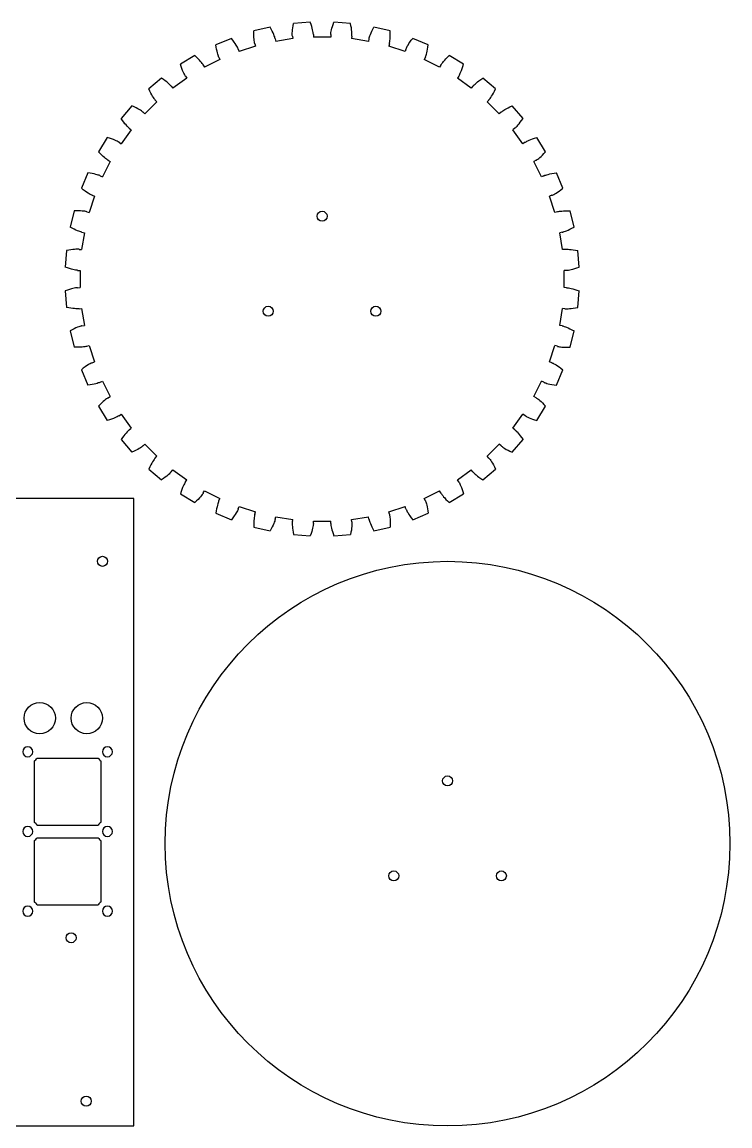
# Model space of a CAD drawing. Extents: x -100 to 360, y -300 to 52.
# Drawn here: x 134.4 to 360, y -300 to 51.9 of the extents above; entities that cross this region are included whole.
import ezdxf

# ---------------------------------------------------------------- set-up
doc = ezdxf.new("R2010")
doc.units = 0
doc.layers.add('gear', color=7, linetype='Continuous', true_color=0xffffff)

msp = doc.modelspace()

# ---------------------------------------------------------------- linework, layer by layer
at = {"layer": 'gear', "color": 1, "true_color": 0xff0000}
for p, q in [((213.45, 50.31), (208.29, 49.07)), ((213.82, 49.63), (213.45, 50.31)), ((214.14, 49.01), (213.82, 49.63)), ((220.55, 48.9), (220.6, 49.43)), ((220.6, 49.43), (220.67, 50.04)), ((220.67, 50.04), (220.78, 50.73)), ((220.78, 50.73), (220.92, 51.5)), ((226.22, 51.91), (220.92, 51.5)), ((226.48, 51.18), (226.22, 51.91)), ((226.69, 50.52), (226.48, 51.18)), ((226.86, 49.92), (226.69, 50.52)), ((226.99, 49.41), (226.86, 49.92)), ((227.09, 48.97), (226.99, 49.41)), ((232.91, 48.97), (233.01, 49.41)), ((233.01, 49.41), (233.14, 49.92)), ((233.14, 49.92), (233.31, 50.52)), ((233.31, 50.52), (233.52, 51.18)), ((233.52, 51.18), (233.78, 51.91)), ((239.08, 51.5), (233.78, 51.91)), ((239.22, 50.73), (239.08, 51.5)), ((239.33, 50.04), (239.22, 50.73)), ((239.4, 49.43), (239.33, 50.04)), ((239.45, 48.9), (239.4, 49.43)), ((245.86, 49.01), (246.18, 49.63)), ((246.18, 49.63), (246.55, 50.31)), ((251.71, 49.07), (246.55, 50.31)), ((201.09, 46.73), (196.18, 44.7)), ((201.57, 46.12), (201.09, 46.73)), ((201.98, 45.55), (201.57, 46.12)), ((208.26, 48.29), (208.29, 49.07)), ((208.26, 47.6), (208.26, 48.29)), ((208.29, 46.98), (208.26, 47.6)), ((208.32, 46.45), (208.29, 46.98)), ((208.37, 46), (208.32, 46.45)), ((208.42, 45.63), (208.37, 46)), ((214.4, 48.45), (214.14, 49.01)), ((214.61, 47.96), (214.4, 48.45)), ((214.77, 47.54), (214.61, 47.96)), ((214.9, 47.19), (214.77, 47.54)), ((214.98, 46.92), (214.9, 47.19)), ((215.04, 46.72), (214.98, 46.92)), ((215.07, 46.6), (215.04, 46.72)), ((215.08, 46.56), (215.07, 46.6)), ((215.08, 46.56), (215.23, 45.77)), ((220.63, 46.63), (215.23, 45.77)), ((220.51, 48.08), (220.52, 48.45)), ((220.51, 47.79), (220.51, 48.08)), ((220.52, 47.59), (220.51, 47.79)), ((220.52, 48.45), (220.55, 48.9)), ((220.53, 47.46), (220.52, 47.59)), ((220.54, 47.42), (220.53, 47.46)), ((220.54, 47.42), (220.63, 46.63)), ((227.16, 48.6), (227.09, 48.97)), ((227.2, 48.32), (227.16, 48.6)), ((227.22, 48.11), (227.2, 48.32)), ((227.23, 47.99), (227.22, 48.11)), ((227.24, 47.95), (227.23, 47.99)), ((227.24, 47.95), (227.26, 47.15)), ((232.74, 47.15), (227.26, 47.15)), ((232.76, 47.95), (232.74, 47.15)), ((232.76, 47.95), (232.77, 47.99)), ((232.77, 47.99), (232.78, 48.11)), ((232.78, 48.11), (232.8, 48.32)), ((232.8, 48.32), (232.84, 48.6)), ((232.84, 48.6), (232.91, 48.97)), ((239.46, 47.42), (239.37, 46.63)), ((244.77, 45.77), (239.37, 46.63)), ((239.48, 48.45), (239.45, 48.9)), ((239.46, 47.42), (239.47, 47.46)), ((239.47, 47.46), (239.48, 47.59)), ((239.49, 48.08), (239.48, 48.45)), ((239.48, 47.59), (239.49, 47.79)), ((239.49, 47.79), (239.49, 48.08)), ((244.92, 46.56), (244.77, 45.77)), ((244.92, 46.56), (244.93, 46.6)), ((244.93, 46.6), (244.96, 46.72)), ((244.96, 46.72), (245.02, 46.92)), ((245.02, 46.92), (245.1, 47.19)), ((245.1, 47.19), (245.23, 47.54)), ((245.23, 47.54), (245.39, 47.96)), ((245.39, 47.96), (245.6, 48.45)), ((245.6, 48.45), (245.86, 49.01)), ((251.58, 45.63), (251.63, 46)), ((251.63, 46), (251.68, 46.45)), ((251.68, 46.45), (251.71, 46.98)), ((251.74, 48.29), (251.71, 49.07)), ((251.71, 46.98), (251.74, 47.6)), ((251.74, 47.6), (251.74, 48.29)), ((258.02, 45.55), (258.43, 46.12)), ((258.43, 46.12), (258.91, 46.73)), ((263.82, 44.7), (258.91, 46.73)), ((196.28, 43.93), (196.18, 44.7)), ((196.39, 43.24), (196.28, 43.93)), ((196.51, 42.64), (196.39, 43.24)), ((196.63, 42.12), (196.51, 42.64)), ((202.32, 45.04), (201.98, 45.55)), ((202.6, 44.59), (202.32, 45.04)), ((202.83, 44.2), (202.6, 44.59)), ((203.01, 43.88), (202.83, 44.2)), ((203.13, 43.62), (203.01, 43.88)), ((203.22, 43.43), (203.13, 43.62)), ((203.27, 43.32), (203.22, 43.43)), ((203.28, 43.28), (203.27, 43.32)), ((203.28, 43.28), (203.56, 42.53)), ((208.76, 44.22), (203.56, 42.53)), ((208.46, 45.35), (208.42, 45.63)), ((208.5, 45.15), (208.46, 45.35)), ((208.53, 45.03), (208.5, 45.15)), ((208.54, 44.99), (208.53, 45.03)), ((208.54, 44.99), (208.76, 44.22)), ((251.46, 44.99), (251.24, 44.22)), ((256.44, 42.53), (251.24, 44.22)), ((251.46, 44.99), (251.47, 45.03)), ((251.47, 45.03), (251.5, 45.15)), ((251.5, 45.15), (251.54, 45.35)), ((251.54, 45.35), (251.58, 45.63)), ((256.72, 43.28), (256.44, 42.53)), ((256.72, 43.28), (256.73, 43.32)), ((256.73, 43.32), (256.78, 43.43)), ((256.78, 43.43), (256.87, 43.62)), ((256.87, 43.62), (256.99, 43.88)), ((256.99, 43.88), (257.17, 44.2)), ((257.17, 44.2), (257.4, 44.59)), ((257.4, 44.59), (257.68, 45.04)), ((257.68, 45.04), (258.02, 45.55)), ((263.37, 42.12), (263.49, 42.64)), ((263.49, 42.64), (263.61, 43.24)), ((263.61, 43.24), (263.72, 43.93)), ((263.72, 43.93), (263.82, 44.7)), ((189.44, 41.27), (184.91, 38.49)), ((190.01, 40.73), (189.44, 41.27)), ((190.5, 40.24), (190.01, 40.73)), ((190.92, 39.79), (190.5, 40.24)), ((191.27, 39.39), (190.92, 39.79)), ((191.56, 39.04), (191.27, 39.39)), ((191.78, 38.74), (191.56, 39.04)), ((191.95, 38.51), (191.78, 38.74)), ((197.41, 39.98), (192.54, 37.5)), ((196.74, 41.68), (196.63, 42.12)), ((196.85, 41.33), (196.74, 41.68)), ((196.94, 41.05), (196.85, 41.33)), ((197.01, 40.86), (196.94, 41.05)), ((197.06, 40.75), (197.01, 40.86)), ((197.07, 40.71), (197.06, 40.75)), ((197.07, 40.71), (197.41, 39.98)), ((262.93, 40.71), (262.59, 39.98)), ((267.46, 37.5), (262.59, 39.98)), ((262.93, 40.71), (262.94, 40.75)), ((262.94, 40.75), (262.99, 40.86)), ((262.99, 40.86), (263.06, 41.05)), ((263.06, 41.05), (263.15, 41.33)), ((263.15, 41.33), (263.26, 41.68)), ((263.26, 41.68), (263.37, 42.12)), ((268.05, 38.51), (268.22, 38.74)), ((268.22, 38.74), (268.44, 39.04)), ((268.44, 39.04), (268.73, 39.39)), ((268.73, 39.39), (269.08, 39.79)), ((269.08, 39.79), (269.5, 40.24)), ((269.5, 40.24), (269.99, 40.73)), ((269.99, 40.73), (270.56, 41.27)), ((275.09, 38.49), (270.56, 41.27)), ((185.13, 37.74), (184.91, 38.49)), ((185.35, 37.08), (185.13, 37.74)), ((185.56, 36.5), (185.35, 37.08)), ((185.76, 36.01), (185.56, 36.5)), ((185.94, 35.6), (185.76, 36.01)), ((186.1, 35.26), (185.94, 35.6)), ((186.23, 35.01), (186.1, 35.26)), ((192.06, 38.34), (191.95, 38.51)), ((192.13, 38.24), (192.06, 38.34)), ((192.15, 38.2), (192.13, 38.24)), ((192.15, 38.2), (192.54, 37.5)), ((267.85, 38.2), (267.46, 37.5)), ((267.85, 38.2), (267.87, 38.24)), ((267.87, 38.24), (267.94, 38.34)), ((267.94, 38.34), (268.05, 38.51)), ((273.77, 35.01), (273.9, 35.26)), ((273.9, 35.26), (274.06, 35.6)), ((274.06, 35.6), (274.24, 36.01)), ((274.24, 36.01), (274.44, 36.5)), ((274.44, 36.5), (274.65, 37.08)), ((274.65, 37.08), (274.87, 37.74)), ((274.87, 37.74), (275.09, 38.49)), ((178.79, 34.05), (174.75, 30.6)), ((179.44, 33.61), (178.79, 34.05)), ((180, 33.19), (179.44, 33.61)), ((180.48, 32.82), (180, 33.19)), ((180.89, 32.47), (180.48, 32.82)), ((181.23, 32.17), (180.89, 32.47)), ((181.5, 31.92), (181.23, 32.17)), ((181.7, 31.71), (181.5, 31.92)), ((181.84, 31.56), (181.7, 31.71)), ((186.86, 34.02), (182.44, 30.81)), ((186.33, 34.83), (186.23, 35.01)), ((186.4, 34.72), (186.33, 34.83)), ((186.42, 34.69), (186.4, 34.72)), ((186.42, 34.69), (186.86, 34.02)), ((273.58, 34.69), (273.14, 34.02)), ((277.56, 30.81), (273.14, 34.02)), ((273.58, 34.69), (273.6, 34.72)), ((273.6, 34.72), (273.67, 34.83)), ((273.67, 34.83), (273.77, 35.01)), ((278.16, 31.56), (278.3, 31.71)), ((278.3, 31.71), (278.5, 31.92)), ((278.5, 31.92), (278.77, 32.17)), ((278.77, 32.17), (279.11, 32.47)), ((279.11, 32.47), (279.52, 32.82)), ((279.52, 32.82), (280, 33.19)), ((280, 33.19), (280.56, 33.61)), ((280.56, 33.61), (281.21, 34.05)), ((285.25, 30.6), (281.21, 34.05)), ((175.09, 29.89), (174.75, 30.6)), ((175.41, 29.27), (175.09, 29.89)), ((175.7, 28.73), (175.41, 29.27)), ((175.98, 28.27), (175.7, 28.73)), ((176.22, 27.9), (175.98, 28.27)), ((181.92, 31.47), (181.84, 31.56)), ((181.95, 31.44), (181.92, 31.47)), ((181.95, 31.44), (182.44, 30.81)), ((278.05, 31.44), (277.56, 30.81)), ((278.05, 31.44), (278.08, 31.47)), ((278.08, 31.47), (278.16, 31.56)), ((283.78, 27.9), (284.02, 28.27)), ((284.02, 28.27), (284.3, 28.73)), ((284.3, 28.73), (284.59, 29.27)), ((284.59, 29.27), (284.91, 29.89)), ((284.91, 29.89), (285.25, 30.6)), ((169.4, 25.25), (165.95, 21.21)), ((170.11, 24.91), (169.4, 25.25)), ((170.73, 24.59), (170.11, 24.91)), ((177.38, 26.49), (173.51, 22.62)), ((176.43, 27.59), (176.22, 27.9)), ((176.6, 27.36), (176.43, 27.59)), ((176.73, 27.2), (176.6, 27.36)), ((176.81, 27.1), (176.73, 27.2)), ((176.83, 27.07), (176.81, 27.1)), ((176.83, 27.07), (177.38, 26.49)), ((283.17, 27.07), (282.62, 26.49)), ((286.49, 22.62), (282.62, 26.49)), ((283.17, 27.07), (283.19, 27.1)), ((283.19, 27.1), (283.27, 27.2)), ((283.27, 27.2), (283.4, 27.36)), ((283.4, 27.36), (283.57, 27.59)), ((283.57, 27.59), (283.78, 27.9)), ((289.27, 24.59), (289.89, 24.91)), ((289.89, 24.91), (290.6, 25.25)), ((294.05, 21.21), (290.6, 25.25)), ((166.39, 20.56), (165.95, 21.21)), ((171.27, 24.3), (170.73, 24.59)), ((171.73, 24.02), (171.27, 24.3)), ((172.1, 23.78), (171.73, 24.02)), ((172.41, 23.57), (172.1, 23.78)), ((172.64, 23.4), (172.41, 23.57)), ((172.8, 23.27), (172.64, 23.4)), ((172.9, 23.19), (172.8, 23.27)), ((172.93, 23.17), (172.9, 23.19)), ((172.93, 23.17), (173.51, 22.62)), ((287.07, 23.17), (286.49, 22.62)), ((287.07, 23.17), (287.1, 23.19)), ((287.1, 23.19), (287.2, 23.27)), ((287.2, 23.27), (287.36, 23.4)), ((287.36, 23.4), (287.59, 23.57)), ((287.59, 23.57), (287.9, 23.78)), ((287.9, 23.78), (288.27, 24.02)), ((288.27, 24.02), (288.73, 24.3)), ((288.73, 24.3), (289.27, 24.59)), ((293.61, 20.56), (294.05, 21.21)), ((166.81, 20), (166.39, 20.56)), ((167.18, 19.52), (166.81, 20)), ((167.53, 19.11), (167.18, 19.52)), ((167.83, 18.77), (167.53, 19.11)), ((168.08, 18.5), (167.83, 18.77)), ((168.29, 18.3), (168.08, 18.5)), ((168.44, 18.16), (168.29, 18.3)), ((168.53, 18.08), (168.44, 18.16)), ((168.56, 18.05), (168.53, 18.08)), ((168.56, 18.05), (169.19, 17.56)), ((291.44, 18.05), (290.81, 17.56)), ((291.44, 18.05), (291.47, 18.08)), ((291.47, 18.08), (291.56, 18.16)), ((291.56, 18.16), (291.71, 18.3)), ((291.71, 18.3), (291.92, 18.5)), ((291.92, 18.5), (292.17, 18.77)), ((292.17, 18.77), (292.47, 19.11)), ((292.47, 19.11), (292.82, 19.52)), ((292.82, 19.52), (293.19, 20)), ((293.19, 20), (293.61, 20.56)), ((161.51, 15.09), (158.73, 10.56)), ((162.26, 14.87), (161.51, 15.09)), ((162.92, 14.65), (162.26, 14.87)), ((163.5, 14.44), (162.92, 14.65)), ((163.99, 14.24), (163.5, 14.44)), ((164.4, 14.06), (163.99, 14.24)), ((169.19, 17.56), (165.98, 13.14)), ((294.02, 13.14), (290.81, 17.56)), ((295.6, 14.06), (296.01, 14.24)), ((296.01, 14.24), (296.5, 14.44)), ((296.5, 14.44), (297.08, 14.65)), ((297.08, 14.65), (297.74, 14.87)), ((297.74, 14.87), (298.49, 15.09)), ((301.27, 10.56), (298.49, 15.09)), ((159.27, 9.99), (158.73, 10.56)), ((164.74, 13.9), (164.4, 14.06)), ((164.99, 13.77), (164.74, 13.9)), ((165.17, 13.67), (164.99, 13.77)), ((165.28, 13.6), (165.17, 13.67)), ((165.31, 13.58), (165.28, 13.6)), ((165.31, 13.58), (165.98, 13.14)), ((294.69, 13.58), (294.02, 13.14)), ((294.69, 13.58), (294.72, 13.6)), ((294.72, 13.6), (294.83, 13.67)), ((294.83, 13.67), (295.01, 13.77)), ((295.01, 13.77), (295.26, 13.9)), ((295.26, 13.9), (295.6, 14.06)), ((300.73, 9.99), (301.27, 10.56)), ((159.76, 9.5), (159.27, 9.99)), ((160.21, 9.08), (159.76, 9.5)), ((162.5, 7.46), (160.02, 2.59)), ((160.61, 8.73), (160.21, 9.08)), ((160.96, 8.44), (160.61, 8.73)), ((161.26, 8.22), (160.96, 8.44)), ((161.49, 8.05), (161.26, 8.22)), ((161.66, 7.94), (161.49, 8.05)), ((161.76, 7.87), (161.66, 7.94)), ((161.8, 7.85), (161.76, 7.87)), ((161.8, 7.85), (162.5, 7.46)), ((298.2, 7.85), (297.5, 7.46)), ((299.98, 2.59), (297.5, 7.46)), ((298.2, 7.85), (298.24, 7.87)), ((298.24, 7.87), (298.34, 7.94)), ((298.34, 7.94), (298.51, 8.05)), ((298.51, 8.05), (298.74, 8.22)), ((298.74, 8.22), (299.04, 8.44)), ((299.04, 8.44), (299.39, 8.73)), ((299.39, 8.73), (299.79, 9.08)), ((299.79, 9.08), (300.24, 9.5)), ((300.24, 9.5), (300.73, 9.99)), ((155.3, 3.82), (153.27, -1.09)), ((156.07, 3.72), (155.3, 3.82)), ((156.76, 3.61), (156.07, 3.72)), ((157.36, 3.49), (156.76, 3.61)), ((302.64, 3.49), (303.24, 3.61)), ((303.24, 3.61), (303.93, 3.72)), ((303.93, 3.72), (304.7, 3.82)), ((306.73, -1.09), (304.7, 3.82)), ((157.88, 3.37), (157.36, 3.49)), ((158.32, 3.26), (157.88, 3.37)), ((158.67, 3.15), (158.32, 3.26)), ((158.95, 3.06), (158.67, 3.15)), ((159.14, 2.99), (158.95, 3.06)), ((159.25, 2.94), (159.14, 2.99)), ((159.29, 2.93), (159.25, 2.94)), ((159.29, 2.93), (160.02, 2.59)), ((300.71, 2.93), (299.98, 2.59)), ((300.71, 2.93), (300.75, 2.94)), ((300.75, 2.94), (300.86, 2.99)), ((300.86, 2.99), (301.05, 3.06)), ((301.05, 3.06), (301.33, 3.15)), ((301.33, 3.15), (301.68, 3.26)), ((301.68, 3.26), (302.12, 3.37)), ((302.12, 3.37), (302.64, 3.49)), ((153.88, -1.57), (153.27, -1.09)), ((154.45, -1.98), (153.88, -1.57)), ((154.96, -2.32), (154.45, -1.98)), ((155.41, -2.6), (154.96, -2.32)), ((155.8, -2.83), (155.41, -2.6)), ((156.12, -3.01), (155.8, -2.83)), ((156.38, -3.13), (156.12, -3.01)), ((156.57, -3.22), (156.38, -3.13)), ((156.68, -3.27), (156.57, -3.22)), ((156.72, -3.28), (156.68, -3.27)), ((156.72, -3.28), (157.47, -3.56)), ((303.28, -3.28), (302.53, -3.56)), ((303.28, -3.28), (303.32, -3.27)), ((303.32, -3.27), (303.43, -3.22)), ((303.43, -3.22), (303.62, -3.13)), ((303.62, -3.13), (303.88, -3.01)), ((303.88, -3.01), (304.2, -2.83)), ((304.2, -2.83), (304.59, -2.6)), ((304.59, -2.6), (305.04, -2.32)), ((305.04, -2.32), (305.55, -1.98)), ((305.55, -1.98), (306.12, -1.57)), ((306.12, -1.57), (306.73, -1.09)), ((157.47, -3.56), (155.78, -8.76)), ((304.22, -8.76), (302.53, -3.56)), ((150.93, -8.29), (149.69, -13.45)), ((151.71, -8.26), (150.93, -8.29)), ((152.4, -8.26), (151.71, -8.26)), ((153.02, -8.29), (152.4, -8.26)), ((153.55, -8.32), (153.02, -8.29)), ((154, -8.37), (153.55, -8.32)), ((154.37, -8.42), (154, -8.37)), ((154.65, -8.46), (154.37, -8.42)), ((154.85, -8.5), (154.65, -8.46)), ((154.97, -8.53), (154.85, -8.5)), ((155.01, -8.54), (154.97, -8.53)), ((155.01, -8.54), (155.78, -8.76)), ((304.99, -8.54), (304.22, -8.76)), ((304.99, -8.54), (305.03, -8.53)), ((305.03, -8.53), (305.15, -8.5)), ((305.15, -8.5), (305.35, -8.46)), ((305.35, -8.46), (305.63, -8.42)), ((305.63, -8.42), (306, -8.37)), ((306, -8.37), (306.45, -8.32)), ((306.45, -8.32), (306.98, -8.29)), ((306.98, -8.29), (307.6, -8.26)), ((307.6, -8.26), (308.29, -8.26)), ((308.29, -8.26), (309.07, -8.29)), ((310.31, -13.45), (309.07, -8.29)), ((150.37, -13.82), (149.69, -13.45)), ((150.99, -14.14), (150.37, -13.82)), ((309.01, -14.14), (309.63, -13.82)), ((309.63, -13.82), (310.31, -13.45)), ((151.55, -14.4), (150.99, -14.14)), ((152.04, -14.61), (151.55, -14.4)), ((152.46, -14.77), (152.04, -14.61)), ((152.81, -14.9), (152.46, -14.77)), ((153.08, -14.98), (152.81, -14.9)), ((153.28, -15.04), (153.08, -14.98)), ((153.4, -15.07), (153.28, -15.04)), ((154.23, -15.23), (153.37, -20.63)), ((153.44, -15.08), (153.4, -15.07)), ((153.44, -15.08), (154.23, -15.23)), ((306.56, -15.08), (305.77, -15.23)), ((306.63, -20.63), (305.77, -15.23)), ((306.56, -15.08), (306.6, -15.07)), ((306.6, -15.07), (306.72, -15.04)), ((306.72, -15.04), (306.92, -14.98)), ((306.92, -14.98), (307.19, -14.9)), ((307.19, -14.9), (307.54, -14.77)), ((307.54, -14.77), (307.96, -14.61)), ((307.96, -14.61), (308.45, -14.4)), ((308.45, -14.4), (309.01, -14.14)), ((148.5, -20.92), (148.09, -26.22)), ((149.27, -20.78), (148.5, -20.92)), ((149.96, -20.67), (149.27, -20.78)), ((150.57, -20.6), (149.96, -20.67)), ((151.1, -20.55), (150.57, -20.6)), ((151.55, -20.52), (151.1, -20.55)), ((151.92, -20.51), (151.55, -20.52)), ((152.21, -20.51), (151.92, -20.51)), ((152.41, -20.52), (152.21, -20.51)), ((152.54, -20.53), (152.41, -20.52)), ((152.58, -20.54), (152.54, -20.53)), ((152.58, -20.54), (153.37, -20.63)), ((307.42, -20.54), (306.63, -20.63)), ((307.42, -20.54), (307.46, -20.53)), ((307.46, -20.53), (307.59, -20.52)), ((307.59, -20.52), (307.79, -20.51)), ((307.79, -20.51), (308.08, -20.51)), ((308.08, -20.51), (308.45, -20.52)), ((308.45, -20.52), (308.9, -20.55)), ((308.9, -20.55), (309.43, -20.6)), ((309.43, -20.6), (310.04, -20.67)), ((310.04, -20.67), (310.73, -20.78)), ((310.73, -20.78), (311.5, -20.92)), ((311.91, -26.22), (311.5, -20.92)), ((148.82, -26.48), (148.09, -26.22)), ((149.48, -26.69), (148.82, -26.48)), ((150.08, -26.86), (149.48, -26.69)), ((150.59, -26.99), (150.08, -26.86)), ((151.03, -27.09), (150.59, -26.99)), ((151.4, -27.16), (151.03, -27.09)), ((151.68, -27.2), (151.4, -27.16)), ((151.89, -27.22), (151.68, -27.2)), ((152.01, -27.23), (151.89, -27.22)), ((152.05, -27.24), (152.01, -27.23)), ((152.05, -27.24), (152.85, -27.26)), ((152.85, -27.26), (152.85, -32.74)), ((307.95, -27.24), (307.15, -27.26)), ((307.15, -32.74), (307.15, -27.26)), ((307.95, -27.24), (307.99, -27.23)), ((307.99, -27.23), (308.11, -27.22)), ((308.11, -27.22), (308.32, -27.2)), ((308.32, -27.2), (308.6, -27.16)), ((308.6, -27.16), (308.97, -27.09)), ((308.97, -27.09), (309.41, -26.99)), ((309.41, -26.99), (309.92, -26.86)), ((309.92, -26.86), (310.52, -26.69)), ((310.52, -26.69), (311.18, -26.48)), ((311.18, -26.48), (311.91, -26.22)), ((148.82, -33.52), (148.09, -33.78)), ((148.09, -33.78), (148.5, -39.08)), ((149.48, -33.31), (148.82, -33.52)), ((150.08, -33.14), (149.48, -33.31)), ((150.59, -33.01), (150.08, -33.14)), ((151.03, -32.91), (150.59, -33.01)), ((151.4, -32.84), (151.03, -32.91)), ((151.68, -32.8), (151.4, -32.84)), ((151.89, -32.78), (151.68, -32.8)), ((152.01, -32.77), (151.89, -32.78)), ((152.05, -32.76), (152.01, -32.77)), ((152.05, -32.76), (152.85, -32.74)), ((307.95, -32.76), (307.15, -32.74)), ((307.95, -32.76), (307.99, -32.77)), ((307.99, -32.77), (308.11, -32.78)), ((308.11, -32.78), (308.32, -32.8)), ((308.32, -32.8), (308.6, -32.84)), ((308.6, -32.84), (308.97, -32.91)), ((308.97, -32.91), (309.41, -33.01)), ((309.41, -33.01), (309.92, -33.14)), ((309.92, -33.14), (310.52, -33.31)), ((310.52, -33.31), (311.18, -33.52)), ((311.18, -33.52), (311.91, -33.78)), ((311.5, -39.08), (311.91, -33.78)), ((149.27, -39.22), (148.5, -39.08)), ((149.96, -39.33), (149.27, -39.22)), ((150.57, -39.4), (149.96, -39.33)), ((151.1, -39.45), (150.57, -39.4)), ((151.55, -39.48), (151.1, -39.45)), ((151.92, -39.49), (151.55, -39.48)), ((152.21, -39.49), (151.92, -39.49)), ((152.41, -39.48), (152.21, -39.49)), ((152.54, -39.47), (152.41, -39.48)), ((152.58, -39.46), (152.54, -39.47)), ((152.58, -39.46), (153.37, -39.37)), ((153.37, -39.37), (154.23, -44.77)), ((305.77, -44.77), (306.63, -39.37)), ((307.42, -39.46), (306.63, -39.37)), ((307.42, -39.46), (307.46, -39.47)), ((307.46, -39.47), (307.59, -39.48)), ((307.59, -39.48), (307.79, -39.49)), ((307.79, -39.49), (308.08, -39.49)), ((308.08, -39.49), (308.45, -39.48)), ((308.45, -39.48), (308.9, -39.45)), ((308.9, -39.45), (309.43, -39.4)), ((309.43, -39.4), (310.04, -39.33)), ((310.04, -39.33), (310.73, -39.22)), ((310.73, -39.22), (311.5, -39.08)), ((151.55, -45.6), (150.99, -45.86)), ((152.04, -45.39), (151.55, -45.6)), ((152.46, -45.23), (152.04, -45.39)), ((152.81, -45.1), (152.46, -45.23)), ((153.08, -45.02), (152.81, -45.1)), ((153.28, -44.96), (153.08, -45.02)), ((153.4, -44.93), (153.28, -44.96)), ((153.44, -44.92), (153.4, -44.93)), ((153.44, -44.92), (154.23, -44.77)), ((306.56, -44.92), (305.77, -44.77)), ((306.56, -44.92), (306.6, -44.93)), ((306.6, -44.93), (306.72, -44.96)), ((306.72, -44.96), (306.92, -45.02)), ((306.92, -45.02), (307.19, -45.1)), ((307.19, -45.1), (307.54, -45.23)), ((307.54, -45.23), (307.96, -45.39)), ((307.96, -45.39), (308.45, -45.6)), ((308.45, -45.6), (309.01, -45.86)), ((150.37, -46.18), (149.69, -46.55)), ((149.69, -46.55), (150.93, -51.71)), ((150.99, -45.86), (150.37, -46.18)), ((309.01, -45.86), (309.63, -46.18)), ((309.07, -51.71), (310.31, -46.55)), ((309.63, -46.18), (310.31, -46.55)), ((151.71, -51.74), (150.93, -51.71)), ((152.4, -51.74), (151.71, -51.74)), ((153.02, -51.71), (152.4, -51.74)), ((153.55, -51.68), (153.02, -51.71)), ((154, -51.63), (153.55, -51.68)), ((154.37, -51.58), (154, -51.63)), ((154.65, -51.54), (154.37, -51.58)), ((154.85, -51.5), (154.65, -51.54)), ((154.97, -51.47), (154.85, -51.5)), ((155.01, -51.46), (154.97, -51.47)), ((155.01, -51.46), (155.78, -51.24)), ((155.78, -51.24), (157.47, -56.44)), ((302.53, -56.44), (304.22, -51.24)), ((304.99, -51.46), (304.22, -51.24)), ((304.99, -51.46), (305.03, -51.47)), ((305.03, -51.47), (305.15, -51.5)), ((305.15, -51.5), (305.35, -51.54)), ((305.35, -51.54), (305.63, -51.58)), ((305.63, -51.58), (306, -51.63)), ((306, -51.63), (306.45, -51.68)), ((306.45, -51.68), (306.98, -51.71)), ((306.98, -51.71), (307.6, -51.74)), ((307.6, -51.74), (308.29, -51.74)), ((308.29, -51.74), (309.07, -51.71)), ((153.88, -58.43), (153.27, -58.91)), ((153.27, -58.91), (155.3, -63.82)), ((154.45, -58.02), (153.88, -58.43)), ((154.96, -57.68), (154.45, -58.02)), ((155.41, -57.4), (154.96, -57.68)), ((155.8, -57.17), (155.41, -57.4)), ((156.12, -56.99), (155.8, -57.17)), ((156.38, -56.87), (156.12, -56.99)), ((156.57, -56.78), (156.38, -56.87)), ((156.68, -56.73), (156.57, -56.78)), ((156.72, -56.72), (156.68, -56.73)), ((156.72, -56.72), (157.47, -56.44)), ((303.28, -56.72), (302.53, -56.44)), ((303.28, -56.72), (303.32, -56.73)), ((303.32, -56.73), (303.43, -56.78)), ((303.43, -56.78), (303.62, -56.87)), ((303.62, -56.87), (303.88, -56.99)), ((303.88, -56.99), (304.2, -57.17)), ((304.2, -57.17), (304.59, -57.4)), ((304.59, -57.4), (305.04, -57.68)), ((304.7, -63.82), (306.73, -58.91)), ((305.04, -57.68), (305.55, -58.02)), ((305.55, -58.02), (306.12, -58.43)), ((306.12, -58.43), (306.73, -58.91)), ((158.32, -63.26), (157.88, -63.37)), ((158.67, -63.15), (158.32, -63.26)), ((158.95, -63.06), (158.67, -63.15)), ((159.14, -62.99), (158.95, -63.06)), ((159.25, -62.94), (159.14, -62.99)), ((159.29, -62.93), (159.25, -62.94)), ((159.29, -62.93), (160.02, -62.59)), ((160.02, -62.59), (162.5, -67.46)), ((297.5, -67.46), (299.98, -62.59)), ((300.71, -62.93), (299.98, -62.59)), ((300.71, -62.93), (300.75, -62.94)), ((300.75, -62.94), (300.86, -62.99)), ((300.86, -62.99), (301.05, -63.06)), ((301.05, -63.06), (301.33, -63.15)), ((301.33, -63.15), (301.68, -63.26)), ((301.68, -63.26), (302.12, -63.37)), ((156.07, -63.72), (155.3, -63.82)), ((156.76, -63.61), (156.07, -63.72)), ((157.36, -63.49), (156.76, -63.61)), ((157.88, -63.37), (157.36, -63.49)), ((302.12, -63.37), (302.64, -63.49)), ((302.64, -63.49), (303.24, -63.61)), ((303.24, -63.61), (303.93, -63.72)), ((303.93, -63.72), (304.7, -63.82)), ((159.27, -69.99), (158.73, -70.56)), ((159.76, -69.5), (159.27, -69.99)), ((160.21, -69.08), (159.76, -69.5)), ((160.61, -68.73), (160.21, -69.08)), ((160.96, -68.44), (160.61, -68.73)), ((161.26, -68.22), (160.96, -68.44)), ((161.49, -68.05), (161.26, -68.22)), ((161.66, -67.94), (161.49, -68.05)), ((161.76, -67.87), (161.66, -67.94)), ((161.8, -67.85), (161.76, -67.87)), ((161.8, -67.85), (162.5, -67.46)), ((298.2, -67.85), (297.5, -67.46)), ((298.2, -67.85), (298.24, -67.87)), ((298.24, -67.87), (298.34, -67.94)), ((298.34, -67.94), (298.51, -68.05)), ((298.51, -68.05), (298.74, -68.22)), ((298.74, -68.22), (299.04, -68.44)), ((299.04, -68.44), (299.39, -68.73)), ((299.39, -68.73), (299.79, -69.08)), ((299.79, -69.08), (300.24, -69.5)), ((300.24, -69.5), (300.73, -69.99)), ((300.73, -69.99), (301.27, -70.56)), ((158.73, -70.56), (161.51, -75.09)), ((164.74, -73.9), (164.4, -74.06)), ((164.99, -73.77), (164.74, -73.9)), ((165.17, -73.67), (164.99, -73.77)), ((165.28, -73.6), (165.17, -73.67)), ((165.31, -73.58), (165.28, -73.6)), ((165.31, -73.58), (165.98, -73.14)), ((165.98, -73.14), (169.19, -77.56)), ((290.81, -77.56), (294.02, -73.14)), ((294.69, -73.58), (294.02, -73.14)), ((294.69, -73.58), (294.72, -73.6)), ((294.72, -73.6), (294.83, -73.67)), ((294.83, -73.67), (295.01, -73.77)), ((295.01, -73.77), (295.26, -73.9)), ((295.26, -73.9), (295.6, -74.06)), ((298.49, -75.09), (301.27, -70.56)), ((162.26, -74.87), (161.51, -75.09)), ((162.92, -74.65), (162.26, -74.87)), ((163.5, -74.44), (162.92, -74.65)), ((163.99, -74.24), (163.5, -74.44)), ((164.4, -74.06), (163.99, -74.24)), ((295.6, -74.06), (296.01, -74.24)), ((296.01, -74.24), (296.5, -74.44)), ((296.5, -74.44), (297.08, -74.65)), ((297.08, -74.65), (297.74, -74.87)), ((297.74, -74.87), (298.49, -75.09)), ((166.39, -80.56), (165.95, -81.21)), ((166.81, -80), (166.39, -80.56)), ((167.18, -79.52), (166.81, -80)), ((167.53, -79.11), (167.18, -79.52)), ((167.83, -78.77), (167.53, -79.11)), ((168.08, -78.5), (167.83, -78.77)), ((168.29, -78.3), (168.08, -78.5)), ((168.44, -78.16), (168.29, -78.3)), ((168.53, -78.08), (168.44, -78.16)), ((168.56, -78.05), (168.53, -78.08)), ((168.56, -78.05), (169.19, -77.56)), ((291.44, -78.05), (290.81, -77.56)), ((291.44, -78.05), (291.47, -78.08)), ((291.47, -78.08), (291.56, -78.16)), ((291.56, -78.16), (291.71, -78.3)), ((291.71, -78.3), (291.92, -78.5)), ((291.92, -78.5), (292.17, -78.77)), ((292.17, -78.77), (292.47, -79.11)), ((292.47, -79.11), (292.82, -79.52)), ((292.82, -79.52), (293.19, -80)), ((293.19, -80), (293.61, -80.56)), ((293.61, -80.56), (294.05, -81.21)), ((165.95, -81.21), (169.4, -85.25)), ((171.27, -84.3), (170.73, -84.59)), ((171.73, -84.02), (171.27, -84.3)), ((172.1, -83.78), (171.73, -84.02)), ((172.41, -83.57), (172.1, -83.78)), ((172.64, -83.4), (172.41, -83.57)), ((172.8, -83.27), (172.64, -83.4)), ((172.9, -83.19), (172.8, -83.27)), ((172.93, -83.17), (172.9, -83.19)), ((172.93, -83.17), (173.51, -82.62)), ((173.51, -82.62), (177.38, -86.49)), ((282.62, -86.49), (286.49, -82.62)), ((287.07, -83.17), (286.49, -82.62)), ((287.07, -83.17), (287.1, -83.19)), ((287.1, -83.19), (287.2, -83.27)), ((287.2, -83.27), (287.36, -83.4)), ((287.36, -83.4), (287.59, -83.57)), ((287.59, -83.57), (287.9, -83.78)), ((287.9, -83.78), (288.27, -84.02)), ((288.27, -84.02), (288.73, -84.3)), ((288.73, -84.3), (289.27, -84.59)), ((290.6, -85.25), (294.05, -81.21)), ((170.11, -84.91), (169.4, -85.25)), ((170.73, -84.59), (170.11, -84.91)), ((176.22, -87.9), (175.98, -88.27)), ((176.43, -87.59), (176.22, -87.9)), ((176.6, -87.36), (176.43, -87.59)), ((176.73, -87.2), (176.6, -87.36)), ((176.81, -87.1), (176.73, -87.2)), ((176.83, -87.07), (176.81, -87.1)), ((176.83, -87.07), (177.38, -86.49)), ((283.17, -87.07), (282.62, -86.49)), ((283.17, -87.07), (283.19, -87.1)), ((283.19, -87.1), (283.27, -87.2)), ((283.27, -87.2), (283.4, -87.36)), ((283.4, -87.36), (283.57, -87.59)), ((283.57, -87.59), (283.78, -87.9)), ((283.78, -87.9), (284.02, -88.27)), ((289.27, -84.59), (289.89, -84.91)), ((289.89, -84.91), (290.6, -85.25)), ((175.09, -89.89), (174.75, -90.6)), ((174.75, -90.6), (178.79, -94.05)), ((175.41, -89.27), (175.09, -89.89)), ((175.7, -88.73), (175.41, -89.27)), ((175.98, -88.27), (175.7, -88.73)), ((181.92, -91.47), (181.84, -91.56)), ((181.95, -91.44), (181.92, -91.47)), ((181.95, -91.44), (182.44, -90.81)), ((182.44, -90.81), (186.86, -94.02)), ((273.14, -94.02), (277.56, -90.81)), ((278.05, -91.44), (277.56, -90.81)), ((278.05, -91.44), (278.08, -91.47)), ((278.08, -91.47), (278.16, -91.56)), ((281.21, -94.05), (285.25, -90.6)), ((284.02, -88.27), (284.3, -88.73)), ((284.3, -88.73), (284.59, -89.27)), ((284.59, -89.27), (284.91, -89.89)), ((284.91, -89.89), (285.25, -90.6)), ((179.44, -93.61), (178.79, -94.05)), ((180, -93.19), (179.44, -93.61)), ((180.48, -92.82), (180, -93.19)), ((180.89, -92.47), (180.48, -92.82)), ((181.23, -92.17), (180.89, -92.47)), ((181.5, -91.92), (181.23, -92.17)), ((181.7, -91.71), (181.5, -91.92)), ((181.84, -91.56), (181.7, -91.71)), ((186.23, -95.01), (186.1, -95.26)), ((186.33, -94.83), (186.23, -95.01)), ((186.4, -94.72), (186.33, -94.83)), ((186.42, -94.69), (186.4, -94.72)), ((186.42, -94.69), (186.86, -94.02)), ((273.58, -94.69), (273.14, -94.02)), ((273.58, -94.69), (273.6, -94.72)), ((273.6, -94.72), (273.67, -94.83)), ((273.67, -94.83), (273.77, -95.01)), ((273.77, -95.01), (273.9, -95.26)), ((278.16, -91.56), (278.3, -91.71)), ((278.3, -91.71), (278.5, -91.92)), ((278.5, -91.92), (278.77, -92.17)), ((278.77, -92.17), (279.11, -92.47)), ((279.11, -92.47), (279.52, -92.82)), ((279.52, -92.82), (280, -93.19)), ((280, -93.19), (280.56, -93.61)), ((280.56, -93.61), (281.21, -94.05)), ((185.13, -97.74), (184.91, -98.49)), ((184.91, -98.49), (189.44, -101.27)), ((185.35, -97.08), (185.13, -97.74)), ((185.56, -96.5), (185.35, -97.08)), ((185.76, -96.01), (185.56, -96.5)), ((185.94, -95.6), (185.76, -96.01)), ((186.1, -95.26), (185.94, -95.6)), ((191.95, -98.51), (191.78, -98.74)), ((192.06, -98.34), (191.95, -98.51)), ((192.13, -98.24), (192.06, -98.34)), ((192.15, -98.2), (192.13, -98.24)), ((192.15, -98.2), (192.54, -97.5)), ((192.54, -97.5), (197.41, -99.98)), ((262.59, -99.98), (267.46, -97.5)), ((267.85, -98.2), (267.46, -97.5)), ((267.85, -98.2), (267.87, -98.24)), ((267.87, -98.24), (267.94, -98.34)), ((267.94, -98.34), (268.05, -98.51)), ((268.05, -98.51), (268.22, -98.74)), ((270.56, -101.27), (275.09, -98.49)), ((273.9, -95.26), (274.06, -95.6)), ((274.06, -95.6), (274.24, -96.01)), ((274.24, -96.01), (274.44, -96.5)), ((274.44, -96.5), (274.65, -97.08)), ((274.65, -97.08), (274.87, -97.74)), ((274.87, -97.74), (275.09, -98.49)), ((170, -100), (-100, -100)), ((170, -300), (170, -100)), ((190.01, -100.73), (189.44, -101.27)), ((190.5, -100.24), (190.01, -100.73)), ((190.92, -99.79), (190.5, -100.24)), ((191.27, -99.39), (190.92, -99.79)), ((191.56, -99.04), (191.27, -99.39)), ((191.78, -98.74), (191.56, -99.04)), ((196.74, -101.68), (196.63, -102.12)), ((196.85, -101.33), (196.74, -101.68)), ((196.94, -101.05), (196.85, -101.33)), ((197.01, -100.86), (196.94, -101.05)), ((197.06, -100.75), (197.01, -100.86)), ((197.07, -100.71), (197.06, -100.75)), ((197.07, -100.71), (197.41, -99.98)), ((262.93, -100.71), (262.59, -99.98)), ((262.93, -100.71), (262.94, -100.75)), ((262.94, -100.75), (262.99, -100.86)), ((262.99, -100.86), (263.06, -101.05)), ((263.06, -101.05), (263.15, -101.33)), ((263.15, -101.33), (263.26, -101.68)), ((263.26, -101.68), (263.37, -102.12)), ((268.22, -98.74), (268.44, -99.04)), ((268.44, -99.04), (268.73, -99.39)), ((268.73, -99.39), (269.08, -99.79)), ((269.08, -99.79), (269.5, -100.24)), ((269.5, -100.24), (269.99, -100.73)), ((269.99, -100.73), (270.56, -101.27)), ((196.28, -103.93), (196.18, -104.7)), ((196.18, -104.7), (201.09, -106.73)), ((196.39, -103.24), (196.28, -103.93)), ((196.51, -102.64), (196.39, -103.24)), ((196.63, -102.12), (196.51, -102.64)), ((201.98, -105.55), (201.57, -106.12)), ((202.32, -105.04), (201.98, -105.55)), ((202.6, -104.59), (202.32, -105.04)), ((202.83, -104.2), (202.6, -104.59)), ((203.01, -103.88), (202.83, -104.2)), ((203.13, -103.62), (203.01, -103.88)), ((203.22, -103.43), (203.13, -103.62)), ((203.27, -103.32), (203.22, -103.43)), ((203.28, -103.28), (203.27, -103.32)), ((203.28, -103.28), (203.56, -102.53)), ((203.56, -102.53), (208.76, -104.22)), ((208.46, -105.35), (208.42, -105.63)), ((208.5, -105.15), (208.46, -105.35)), ((208.53, -105.03), (208.5, -105.15)), ((208.54, -104.99), (208.53, -105.03)), ((208.54, -104.99), (208.76, -104.22)), ((251.24, -104.22), (256.44, -102.53)), ((251.46, -104.99), (251.24, -104.22)), ((251.46, -104.99), (251.47, -105.03)), ((251.47, -105.03), (251.5, -105.15)), ((251.5, -105.15), (251.54, -105.35)), ((251.54, -105.35), (251.58, -105.63)), ((256.72, -103.28), (256.44, -102.53)), ((256.72, -103.28), (256.73, -103.32)), ((256.73, -103.32), (256.78, -103.43)), ((256.78, -103.43), (256.87, -103.62)), ((256.87, -103.62), (256.99, -103.88)), ((256.99, -103.88), (257.17, -104.2)), ((257.17, -104.2), (257.4, -104.59)), ((257.4, -104.59), (257.68, -105.04)), ((257.68, -105.04), (258.02, -105.55)), ((258.02, -105.55), (258.43, -106.12)), ((258.91, -106.73), (263.82, -104.7)), ((263.37, -102.12), (263.49, -102.64)), ((263.49, -102.64), (263.61, -103.24)), ((263.61, -103.24), (263.72, -103.93)), ((263.72, -103.93), (263.82, -104.7)), ((201.57, -106.12), (201.09, -106.73)), ((208.29, -106.98), (208.26, -107.6)), ((208.26, -107.6), (208.26, -108.29)), ((208.26, -108.29), (208.29, -109.07)), ((208.32, -106.45), (208.29, -106.98)), ((208.29, -109.07), (213.45, -110.31)), ((208.37, -106), (208.32, -106.45)), ((208.42, -105.63), (208.37, -106)), ((214.14, -109.01), (213.82, -109.63)), ((214.4, -108.45), (214.14, -109.01)), ((214.61, -107.96), (214.4, -108.45)), ((214.77, -107.54), (214.61, -107.96)), ((214.9, -107.19), (214.77, -107.54)), ((214.98, -106.92), (214.9, -107.19)), ((215.04, -106.72), (214.98, -106.92)), ((215.07, -106.6), (215.04, -106.72)), ((215.08, -106.56), (215.07, -106.6)), ((215.08, -106.56), (215.23, -105.77)), ((215.23, -105.77), (220.63, -106.63)), ((220.52, -107.59), (220.51, -107.79)), ((220.51, -107.79), (220.51, -108.08)), ((220.51, -108.08), (220.52, -108.45)), ((220.53, -107.46), (220.52, -107.59)), ((220.52, -108.45), (220.55, -108.9)), ((220.54, -107.42), (220.53, -107.46)), ((220.54, -107.42), (220.63, -106.63)), ((220.55, -108.9), (220.6, -109.43)), ((227.09, -108.97), (226.99, -109.41)), ((227.16, -108.6), (227.09, -108.97)), ((227.2, -108.32), (227.16, -108.6)), ((227.22, -108.11), (227.2, -108.32)), ((227.23, -107.99), (227.22, -108.11)), ((227.24, -107.95), (227.23, -107.99)), ((227.24, -107.95), (227.26, -107.15)), ((227.26, -107.15), (232.74, -107.15)), ((232.76, -107.95), (232.74, -107.15)), ((232.76, -107.95), (232.77, -107.99)), ((232.77, -107.99), (232.78, -108.11)), ((232.78, -108.11), (232.8, -108.32)), ((232.8, -108.32), (232.84, -108.6)), ((232.84, -108.6), (232.91, -108.97)), ((232.91, -108.97), (233.01, -109.41)), ((239.37, -106.63), (244.77, -105.77)), ((239.46, -107.42), (239.37, -106.63)), ((239.45, -108.9), (239.4, -109.43)), ((239.48, -108.45), (239.45, -108.9)), ((239.46, -107.42), (239.47, -107.46)), ((239.47, -107.46), (239.48, -107.59)), ((239.48, -107.59), (239.49, -107.79)), ((239.49, -108.08), (239.48, -108.45)), ((239.49, -107.79), (239.49, -108.08)), ((244.92, -106.56), (244.77, -105.77)), ((244.92, -106.56), (244.93, -106.6)), ((244.93, -106.6), (244.96, -106.72)), ((244.96, -106.72), (245.02, -106.92)), ((245.02, -106.92), (245.1, -107.19)), ((245.1, -107.19), (245.23, -107.54)), ((245.23, -107.54), (245.39, -107.96)), ((245.39, -107.96), (245.6, -108.45)), ((245.6, -108.45), (245.86, -109.01)), ((245.86, -109.01), (246.18, -109.63)), ((246.55, -110.31), (251.71, -109.07)), ((251.58, -105.63), (251.63, -106)), ((251.63, -106), (251.68, -106.45)), ((251.68, -106.45), (251.71, -106.98)), ((251.71, -106.98), (251.74, -107.6)), ((251.74, -108.29), (251.71, -109.07)), ((251.74, -107.6), (251.74, -108.29)), ((258.43, -106.12), (258.91, -106.73)), ((213.82, -109.63), (213.45, -110.31)), ((220.6, -109.43), (220.67, -110.04)), ((220.67, -110.04), (220.78, -110.73)), ((220.78, -110.73), (220.92, -111.5)), ((220.92, -111.5), (226.22, -111.91)), ((226.48, -111.18), (226.22, -111.91)), ((226.69, -110.52), (226.48, -111.18)), ((226.86, -109.92), (226.69, -110.52)), ((226.99, -109.41), (226.86, -109.92)), ((233.01, -109.41), (233.14, -109.92)), ((233.14, -109.92), (233.31, -110.52)), ((233.31, -110.52), (233.52, -111.18)), ((233.52, -111.18), (233.78, -111.91)), ((233.78, -111.91), (239.08, -111.5)), ((239.22, -110.73), (239.08, -111.5)), ((239.33, -110.04), (239.22, -110.73)), ((239.4, -109.43), (239.33, -110.04)), ((246.18, -109.63), (246.55, -110.31)), ((139.17, -182.72), (158.59, -182.72)), ((138.18, -183.71), (138.18, -203.13)), ((159.58, -203.13), (159.58, -183.71)), ((139.17, -204.12), (158.59, -204.12)), ((138.18, -209.11), (138.18, -228.53)), ((139.17, -208.12), (158.59, -208.12)), ((159.58, -228.53), (159.58, -209.11)), ((139.17, -229.52), (158.59, -229.52)), ((-100, -300), (170, -300))]:
    msp.add_line(p, q, dxfattribs=at)
for centre, radius in [((230, -10), 1.6), ((212.85, -40.29), 1.6), ((247.15, -40.29), 1.6), ((160, -120), 1.6), ((270, -210), 90), ((140, -170), 5), ((155, -170), 5), ((270, -190), 1.6), ((252.85, -220.29), 1.6), ((287.15, -220.29), 1.6), ((150, -240), 1.6), ((154.84, -292.12), 1.6)]:
    msp.add_circle(centre, radius, dxfattribs=at)
for centre, radius, start, end in [((136.18, -180.72), 1.6, 90, 180), ((136.18, -180.72), 1.6, 0, 90), ((161.58, -180.72), 1.6, 90, 180), ((161.58, -180.72), 1.6, 0, 90), ((136.18, -180.72), 1.6, 180, 270), ((136.18, -180.72), 1.6, 270, 0), ((136.18, -180.72), 3.6, 303.749, 326.251), ((161.58, -180.72), 3.6, 213.749, 236.251), ((161.58, -180.72), 1.6, 180, 270), ((161.58, -180.72), 1.6, 270, 0), ((136.18, -206.12), 3.6, 33.749, 56.251), ((161.58, -206.12), 3.6, 123.749, 146.251), ((136.18, -206.12), 1.6, 90, 180), ((136.18, -206.12), 1.6, 180, 270), ((136.18, -206.12), 1.6, 0, 90), ((136.18, -206.12), 1.6, 270, 0), ((161.58, -206.12), 1.6, 90, 180), ((161.58, -206.12), 1.6, 180, 270), ((161.58, -206.12), 1.6, 0, 90), ((161.58, -206.12), 1.6, 270, 0), ((136.18, -206.12), 3.6, 303.749, 326.251), ((161.58, -206.12), 3.6, 213.749, 236.251), ((136.18, -231.52), 3.6, 33.749, 56.251), ((161.58, -231.52), 3.6, 123.749, 146.251), ((136.18, -231.52), 1.6, 90, 180), ((136.18, -231.52), 1.6, 180, 0), ((136.18, -231.52), 1.6, 0, 90), ((161.58, -231.52), 1.6, 90, 180), ((161.58, -231.52), 1.6, 180, 0), ((161.58, -231.52), 1.6, 0, 90)]:
    msp.add_arc(centre, radius, start, end, dxfattribs=at)

doc.saveas('drawing.dxf')
